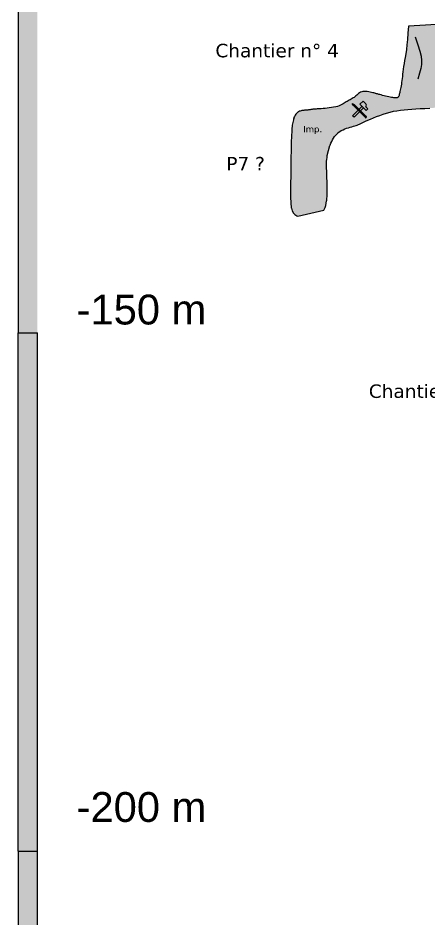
# Model space of a CAD drawing. Header units: metres. Extents: x -1178 to 131, y -250 to 398.
# Drawn here: x -58.2 to -18.5, y -206.5 to -119.6 of the extents above; entities that cross this region are included whole.
import ezdxf

# ---------------------------------------------------------------- set-up
doc = ezdxf.new("R2010")
doc.units = ezdxf.units.M
doc.header["$MEASUREMENT"] = 0
doc.layers.get('0').update_dxf_attribs({"color": 250})
for name, color, linetype in [("Blocs - Courant d'air", 204, 'Continuous'), ('Blocs - Echelle', 250, 'Continuous'), ('Topo Dessin - Galeries', 1, 'Continuous'), ('Topo Dessin - Légendes Grosses', 250, 'Continuous'), ('Topo Dessin - Puits', 248, 'Continuous')]:
    doc.layers.add(name, color=color, linetype=linetype)
doc.layers.add('Topo Dessin - Fond', color=7, linetype='Continuous', true_color=0xdedede)

# ---------------------------------------------------------------- blocks, each defined once
blk = doc.blocks.new('Echelle')
h = blk.add_hatch(color=250)
h.dxf.hatch_style = 1
h.paths.add_polyline_path([(150, 0), (150, 1.875), (100, 1.875), (100, 0)])
at = {"true_color": 0x000000}
h = blk.add_hatch(color=18, dxfattribs=at)
h.dxf.hatch_style = 1
h.paths.add_polyline_path([(150, 0), (150, 1.875), (100, 1.875), (100, 0)])
at = {"true_color": 0xffffff}
h = blk.add_hatch(color=7, dxfattribs=at)
h.dxf.hatch_style = 1
h.paths.add_polyline_path([(200, 0), (200, 1.875), (150, 1.875), (150, 0)])
h = blk.add_hatch(color=250)
h.dxf.hatch_style = 1
h.paths.add_polyline_path([(250, 0), (250, 1.875), (200, 1.875), (200, 0)])
at = {"color": 250}
for p, q in [((150, 0), (150, 1.875)), ((250, 1.875), (150, 1.875)), ((150, 0), (150, 1.875)), ((100, 0), (150, 0)), ((100, 0), (150, 0)), ((200, 0), (250, 0))]:
    blk.add_line(p, q, dxfattribs=at)
at = {"layer": 'Blocs - Echelle', "color": 250}
for p, q in [((150, 0), (150, 1.875)), ((200, 0), (200, 1.875)), ((200, 0), (150, 0))]:
    blk.add_line(p, q, dxfattribs=at)
at = {"layer": 'Blocs - Echelle', "insert": (250, 5.652), "char_height": 2.87867, "width": 22.79575, "attachment_point": 7, "rotation": 90}
blk.add_mtext('{\\fArial|b0|i0|c0|p34;0 \\P\\P-10\\P     \\P-20\\P\\P-30\\P\\P-40\\P\\P- 50\\P\\P\\P\\P\\P\\P\\P\\P\\P\\P\\P-100 m\\P\\P\\P\\P\\P\\P\\P\\P\\P\\P-150 m\\P\\P\\P\\P\\P\\P\\P\\P\\P\\P-200 m\\P\\P\\P\\P\\P\\P\\P\\P\\P\\P-250 m\\P  }', dxfattribs=at)
blk = doc.blocks.new('Désob')
at = {"layer": "Blocs - Courant d'air"}
h = blk.add_hatch(color=256, dxfattribs=at)
h.dxf.hatch_style = 1
h.paths.add_polyline_path([(0.846, 0.149), (0.65, 0.345, 0.414758), (0.65, 0.632), (0.382, 0.9), (0.08, 0.607), (0.692, -0.005)])
h.paths.add_polyline_path([(0.432, 0.255), (0.284, 0.403), (-0.637, -0.518), (-0.489, -0.666)])
h = blk.add_hatch(color=256, dxfattribs=at)
h.dxf.hatch_style = 1
h.paths.add_polyline_path([(-0.488, 0.562), (-0.673, 0.673), (-0.562, 0.488), (-0.299, 0.225), (0.622, -0.696), (0.696, -0.622)])
h = blk.add_hatch(color=256, dxfattribs=at)
h.dxf.hatch_style = 1
h.paths.add_polyline_path([(0.71, -0.607, 0.414214), (0.681, -0.607), (0.696, -0.622), (0.622, -0.696), (0.607, -0.71, 0.414214), (0.636, -0.71), (0.71, -0.636, 0.414214)])
h.paths.add_polyline_path([(0.607, -0.681, 0.414214), (0.607, -0.71), (0.622, -0.696)])
for p, q in [((0.08, 0.607), (0.382, 0.9)), ((0.382, 0.9), (0.65, 0.632)), ((-0.673, 0.673), (-0.488, 0.562)), ((-0.562, 0.488), (-0.673, 0.673)), ((-0.673, 0.673), (0.673, -0.673)), ((-0.637, -0.518), (0.284, 0.403)), ((0.622, -0.696), (-0.562, 0.488)), ((-0.299, 0.225), (-0.562, 0.488)), ((0.432, 0.255), (-0.489, -0.666)), ((0.696, -0.622), (-0.488, 0.562)), ((0.692, -0.005), (0.08, 0.607)), ((0.65, 0.345), (0.846, 0.149)), ((0.846, 0.149), (0.692, -0.005)), ((-0.489, -0.666), (-0.637, -0.518)), ((0.607, -0.681), (0.607, -0.681)), ((0.607, -0.71), (0.607, -0.71)), ((0.607, -0.71), (0.607, -0.71)), ((0.607, -0.71), (0.607, -0.71)), ((0.696, -0.622), (0.622, -0.696)), ((0.636, -0.71), (0.71, -0.636)), ((0.681, -0.607), (0.681, -0.607)), ((0.71, -0.607), (0.71, -0.607)), ((0.71, -0.607), (0.71, -0.607))]:
    blk.add_line(p, q, dxfattribs=at)
for centre, radius, start, end in [((0.507, 0.489), 0.203, 315, 45.00001), ((0.622, -0.696), 0.02, 135, 225), ((0.622, -0.696), 0.02, 225, 315), ((0.696, -0.622), 0.02, 45, 135), ((0.696, -0.622), 0.02, 315, 45)]:
    blk.add_arc(centre, radius, start, end, dxfattribs=at)

msp = doc.modelspace()

# ---------------------------------------------------------------- hatches: boundary and pattern name
at = {"layer": 'Topo Dessin - Fond'}
h = msp.add_hatch(color=256, dxfattribs=at)
h.dxf.hatch_style = 1
h.paths.add_polyline_path([(-25.231, -129.86), (-25.115, -129.808), (-24.984, -129.746), (-24.829, -129.673), (-24.644, -129.587), (-24.423, -129.486), (-24.171, -129.375), (-23.892, -129.256), (-23.592, -129.134), (-23.274, -129.013), (-22.946, -128.898), (-22.611, -128.791), (-22.276, -128.698), (-21.943, -128.621), (-21.61, -128.56), (-21.272, -128.51), (-20.926, -128.471), (-20.566, -128.44), (-20.189, -128.413), (-19.79, -128.389), (-19.365, -128.365), (-18.912, -128.34), (-18.435, -128.311), (-17.944, -128.279), (-17.445, -128.244), (-16.945, -128.204), (-16.453, -128.16), (-15.976, -128.11), (-15.522, -128.055), (-15.096, -127.994), (-14.701, -127.927), (-14.338, -127.856), (-14.007, -127.782), (-13.709, -127.705), (-13.445, -127.626), (-13.215, -127.545), (-12.632, -126.66), (-11.847, -125.353), (-11.44, -124.656), (-10.917, -124.365), (-12.145, -122.553), (-12.72, -123.379), (-14.025, -123.989), (-15.095, -123.731), (-15.917, -123.12), (-16.587, -120.642), (-16.717, -120.172), (-20.516, -120.41), (-20.552, -121.095), (-20.597, -121.693), (-20.648, -122.214), (-20.705, -122.668), (-20.763, -123.066), (-20.82, -123.418), (-20.875, -123.734), (-20.925, -124.025), (-20.969, -124.301), (-21.006, -124.561), (-21.037, -124.808), (-21.065, -125.042), (-21.091, -125.262), (-21.115, -125.469), (-21.138, -125.663), (-21.163, -125.846), (-21.189, -126.016), (-21.217, -126.175), (-21.246, -126.322), (-21.274, -126.458), (-21.301, -126.582), (-21.327, -126.696), (-21.35, -126.799), (-21.37, -126.891), (-21.386, -126.972), (-21.41, -127.088), (-21.439, -127.187), (-21.487, -127.259), (-21.568, -127.304), (-21.662, -127.32), (-21.735, -127.325), (-21.82, -127.323), (-21.916, -127.316), (-22.023, -127.303), (-22.141, -127.284), (-22.271, -127.26), (-22.411, -127.23), (-22.559, -127.196), (-22.709, -127.159), (-22.858, -127.121), (-23.001, -127.083), (-23.134, -127.047), (-23.253, -127.015), (-23.354, -126.987), (-23.434, -126.965), (-23.497, -126.947), (-23.549, -126.933), (-23.595, -126.92), (-23.641, -126.907), (-23.693, -126.893), (-23.756, -126.875), (-23.836, -126.853), (-23.937, -126.826), (-24.056, -126.795), (-24.188, -126.764), (-24.33, -126.736), (-24.476, -126.714), (-24.622, -126.701), (-24.763, -126.699), (-24.896, -126.713), (-25.016, -126.744), (-25.125, -126.79), (-25.225, -126.849), (-25.317, -126.915), (-25.406, -126.988), (-25.491, -127.064), (-25.576, -127.139), (-25.664, -127.21), (-25.754, -127.276), (-25.848, -127.336), (-25.944, -127.393), (-26.042, -127.447), (-26.14, -127.499), (-26.238, -127.552), (-26.335, -127.606), (-26.429, -127.662), (-26.521, -127.722), (-26.614, -127.784), (-26.709, -127.848), (-26.811, -127.912), (-26.923, -127.975), (-27.047, -128.035), (-27.187, -128.091), (-27.345, -128.142), (-27.525, -128.188), (-27.721, -128.227), (-27.927, -128.261), (-28.139, -128.29), (-28.349, -128.315), (-28.554, -128.335), (-28.746, -128.353), (-28.92, -128.367), (-29.072, -128.378), (-29.203, -128.388), (-29.316, -128.396), (-29.415, -128.403), (-29.501, -128.409), (-29.579, -128.415), (-29.65, -128.422), (-29.719, -128.43), (-29.787, -128.439), (-29.855, -128.449), (-29.923, -128.46), (-30.041, -128.478), (-30.177, -128.498), (-30.285, -128.509), (-30.364, -128.515), (-30.444, -128.521), (-30.527, -128.527), (-30.61, -128.534), (-30.694, -128.543), (-30.777, -128.556), (-30.86, -128.573), (-30.942, -128.595), (-31.022, -128.623), (-31.099, -128.659), (-31.174, -128.704), (-31.247, -128.759), (-31.316, -128.826), (-31.381, -128.905), (-31.443, -128.998), (-31.5, -129.107), (-31.553, -129.233), (-31.576, -129.307), (-31.709, -129.963), (-31.716, -130.021), (-31.746, -130.318), (-31.771, -130.666), (-31.782, -130.869), (-31.814, -131.753), (-31.822, -132.056), (-31.833, -132.611), (-31.837, -132.901), (-31.845, -133.451), (-31.849, -133.784), (-31.857, -134.376), (-31.862, -134.666), (-31.883, -135.786), (-31.888, -136.027), (-31.897, -136.505), (-31.899, -136.94), (-31.812, -137.932), (-31.804, -137.98), (-31.722, -138.231), (-31.607, -138.433), (-31.454, -138.583), (-31.27, -138.689), (-31.166, -138.722), (-28.683, -138.173), (-28.626, -138.087), (-28.547, -137.913), (-28.483, -137.715), (-28.434, -137.496), (-28.397, -137.261), (-28.393, -137.221), (-28.348, -136.638), (-28.342, -136.512), (-28.337, -136.262), (-28.336, -136.02), (-28.337, -135.785), (-28.377, -134.639), (-28.383, -134.528), (-28.392, -134.342), (-28.4, -134.16), (-28.406, -133.98), (-28.408, -133.803), (-28.406, -133.625), (-28.399, -133.445), (-28.385, -133.262), (-28.363, -133.075), (-28.333, -132.881), (-28.075, -131.917), (-27.991, -131.706), (-27.91, -131.527), (-27.823, -131.359), (-27.729, -131.202), (-27.628, -131.056), (-27.573, -130.988), (-27.273, -130.682), (-27.131, -130.576), (-26.981, -130.483), (-26.819, -130.401), (-26.649, -130.327), (-26.474, -130.263), (-26.299, -130.205), (-26.128, -130.154), (-25.963, -130.107), (-25.81, -130.065), (-25.672, -130.025), (-25.551, -129.987), (-25.442, -129.948), (-25.337, -129.907)])
h.paths.add_polyline_path([(-25.901, -129.045), (-25.36, -128.505), (-25.826, -128.04), (-25.937, -127.855), (-25.752, -127.966), (-25.286, -128.431), (-24.98, -128.125), (-25.184, -127.921), (-24.882, -127.627), (-24.614, -127.895, -0.414758), (-24.614, -128.182), (-24.418, -128.378), (-24.572, -128.533), (-24.832, -128.273), (-25.138, -128.579), (-24.583, -129.135, -1), (-24.554, -129.163), (-24.628, -129.237, -1), (-24.656, -129.209), (-25.212, -128.653), (-25.753, -129.193)], flags=16)
h.paths.add_polyline_path([(-24.554, -129.135, -1), (-24.583, -129.163), (-24.591, -129.2), (-24.605, -129.186), (-24.628, -129.209, -1), (-24.656, -129.237)], flags=0)

# ---------------------------------------------------------------- linework, layer by layer
for p, q in [((-16.717, -120.172), (-20.516, -120.41)), ((-31.576, -129.307), (-31.709, -129.963)), ((-31.782, -130.869), (-31.814, -131.753)), ((-27.573, -130.988), (-27.275, -130.684)), ((-28.333, -132.881), (-28.079, -131.93)), ((-31.837, -132.901), (-31.845, -133.451)), ((-31.862, -134.666), (-31.883, -135.786)), ((-28.337, -135.785), (-28.377, -134.639)), ((-31.899, -136.94), (-31.812, -137.932)), ((-28.393, -137.221), (-28.348, -136.638)), ((-31.166, -138.722), (-28.683, -138.173))]:
    msp.add_line(p, q, dxfattribs=at)
at = {"layer": 'Topo Dessin - Galeries'}
for points in [[(-20.516, -120.41), (-20.552, -121.095), (-20.597, -121.693), (-20.648, -122.214), (-20.705, -122.668), (-20.763, -123.066), (-20.82, -123.418), (-20.875, -123.734), (-20.925, -124.025), (-20.969, -124.301), (-21.006, -124.561), (-21.037, -124.808), (-21.065, -125.042), (-21.091, -125.262), (-21.115, -125.469), (-21.138, -125.663), (-21.163, -125.846), (-21.189, -126.016), (-21.217, -126.175), (-21.246, -126.322), (-21.274, -126.458), (-21.301, -126.582), (-21.327, -126.696), (-21.35, -126.799), (-21.37, -126.891), (-21.386, -126.972), (-21.401, -127.043), (-21.415, -127.105), (-21.431, -127.158), (-21.45, -127.203), (-21.475, -127.24), (-21.506, -127.27), (-21.547, -127.293), (-21.599, -127.309), (-21.662, -127.32), (-21.735, -127.325), (-21.82, -127.323), (-21.916, -127.316), (-22.023, -127.303), (-22.141, -127.284), (-22.271, -127.26), (-22.411, -127.23), (-22.559, -127.196), (-22.709, -127.159), (-22.858, -127.121), (-23.001, -127.083), (-23.134, -127.047), (-23.253, -127.015), (-23.354, -126.987), (-23.434, -126.965), (-23.497, -126.947), (-23.549, -126.933), (-23.595, -126.92), (-23.641, -126.907), (-23.693, -126.893), (-23.756, -126.875), (-23.836, -126.853), (-23.937, -126.826), (-24.056, -126.795), (-24.188, -126.764), (-24.33, -126.736), (-24.476, -126.714), (-24.622, -126.701), (-24.763, -126.699), (-24.896, -126.713), (-25.016, -126.744), (-25.125, -126.79), (-25.225, -126.849), (-25.317, -126.915), (-25.406, -126.988), (-25.491, -127.064), (-25.576, -127.139), (-25.664, -127.21), (-25.754, -127.276), (-25.848, -127.336), (-25.944, -127.393), (-26.042, -127.447), (-26.14, -127.499), (-26.238, -127.552), (-26.335, -127.606), (-26.429, -127.662), (-26.521, -127.722), (-26.614, -127.784), (-26.709, -127.848), (-26.811, -127.912), (-26.923, -127.975), (-27.047, -128.035), (-27.187, -128.091), (-27.345, -128.142), (-27.525, -128.188), (-27.721, -128.227), (-27.927, -128.261), (-28.139, -128.29), (-28.349, -128.315), (-28.554, -128.335), (-28.746, -128.353), (-28.92, -128.367), (-29.072, -128.378), (-29.203, -128.388), (-29.316, -128.396), (-29.415, -128.403), (-29.501, -128.409), (-29.579, -128.415), (-29.65, -128.422), (-29.719, -128.43), (-29.787, -128.439), (-29.855, -128.449), (-29.923, -128.46), (-29.992, -128.471), (-30.063, -128.481), (-30.135, -128.492), (-30.209, -128.501), (-30.285, -128.509), (-30.364, -128.515), (-30.444, -128.521), (-30.527, -128.527), (-30.61, -128.534), (-30.694, -128.543), (-30.777, -128.556), (-30.86, -128.573), (-30.942, -128.595), (-31.022, -128.623), (-31.099, -128.659), (-31.174, -128.704), (-31.247, -128.759), (-31.316, -128.826), (-31.381, -128.905), (-31.443, -128.998), (-31.5, -129.107), (-31.553, -129.233), (-31.6, -129.382)], [(-27.275, -130.684), (-27.271, -130.68), (-27.131, -130.576), (-26.981, -130.483), (-26.819, -130.401), (-26.649, -130.327), (-26.474, -130.263), (-26.299, -130.205), (-26.128, -130.154), (-25.963, -130.107), (-25.81, -130.065), (-25.672, -130.025), (-25.551, -129.987), (-25.442, -129.948), (-25.337, -129.907), (-25.231, -129.86), (-25.115, -129.808), (-24.984, -129.746), (-24.829, -129.673), (-24.644, -129.587), (-24.423, -129.486), (-24.171, -129.375), (-23.892, -129.256), (-23.592, -129.134), (-23.274, -129.013), (-22.946, -128.898), (-22.611, -128.791), (-22.276, -128.698), (-21.943, -128.621), (-21.61, -128.56), (-21.272, -128.51), (-20.926, -128.471), (-20.566, -128.44), (-20.189, -128.413), (-19.79, -128.389), (-19.365, -128.365), (-18.912, -128.34), (-18.435, -128.311)], [(-31.709, -129.963), (-31.716, -130.021), (-31.746, -130.318), (-31.771, -130.666), (-31.782, -130.869)], [(-28.079, -131.93), (-28.066, -131.893), (-27.991, -131.706), (-27.91, -131.527), (-27.823, -131.359), (-27.729, -131.202), (-27.628, -131.056), (-27.573, -130.988)], [(-31.814, -131.753), (-31.822, -132.056), (-31.833, -132.611), (-31.837, -132.901)], [(-28.377, -134.639), (-28.383, -134.528), (-28.392, -134.342), (-28.4, -134.16), (-28.406, -133.98), (-28.408, -133.803), (-28.406, -133.625), (-28.399, -133.445), (-28.385, -133.262), (-28.363, -133.075), (-28.333, -132.881)], [(-31.845, -133.451), (-31.849, -133.784), (-31.857, -134.376), (-31.862, -134.666)], [(-31.883, -135.786), (-31.888, -136.027), (-31.897, -136.505), (-31.899, -136.94)], [(-28.348, -136.638), (-28.342, -136.512), (-28.337, -136.262), (-28.336, -136.02), (-28.337, -135.785)], [(-28.683, -138.173), (-28.626, -138.087), (-28.547, -137.913), (-28.483, -137.715), (-28.434, -137.496), (-28.397, -137.261), (-28.393, -137.221)], [(-31.812, -137.932), (-31.804, -137.98), (-31.722, -138.231), (-31.607, -138.433), (-31.454, -138.583), (-31.27, -138.689), (-31.166, -138.722)]]:
    msp.add_lwpolyline(points, dxfattribs=at)
at = {"layer": 'Topo Dessin - Puits'}
msp.add_lwpolyline([(-19.862, -121.445), (-19.6, -122.222), (-19.409, -122.827), (-19.288, -123.308), (-19.232, -123.714), (-19.24, -124.091), (-19.308, -124.488), (-19.433, -124.953), (-19.613, -125.534)], dxfattribs=at)

# ---------------------------------------------------------------- block references
at = {"layer": "Blocs - Courant d'air"}
msp.add_blockref('Désob', (-25.264, -128.528), dxfattribs=at)
at = {"layer": 'Blocs - Echelle', "rotation": 270}
msp.add_blockref('Echelle', (-58.174, 0), dxfattribs=at)

# ---------------------------------------------------------------- texts
at = {"layer": 'Topo Dessin - Légendes Grosses', "linetype": 'Continuous', "attachment_point": 1}
for s, width, heights, insert, char_height in [('{\\fVerdana|b0|i0|c0|p34;Chantier n° 4}', 12.58061, [1.892], (-39.13, -122.113), 1.3), ('\\pxqc;{\\fVerdana|b0|i0|c0|p34;Imp.}', 3.04588, [0], (-31.269, -130.038), 0.6), ('{\\fVerdana|b0|i0|c0|p34;P7 ?}', 3.616, [0], (-38.076, -133.024), 1.3), ('{\\fVerdana|b0|i0|c0|p34;Chantier n° 3}', 12.58061, [1.892], (-24.329, -154.969), 1.3)]:
    msp.add_mtext_dynamic_manual_height_columns(s, width=width, gutter_width=12.5, heights=heights, dxfattribs=dict(at, insert=insert, char_height=char_height))

doc.saveas('drawing.dxf')
